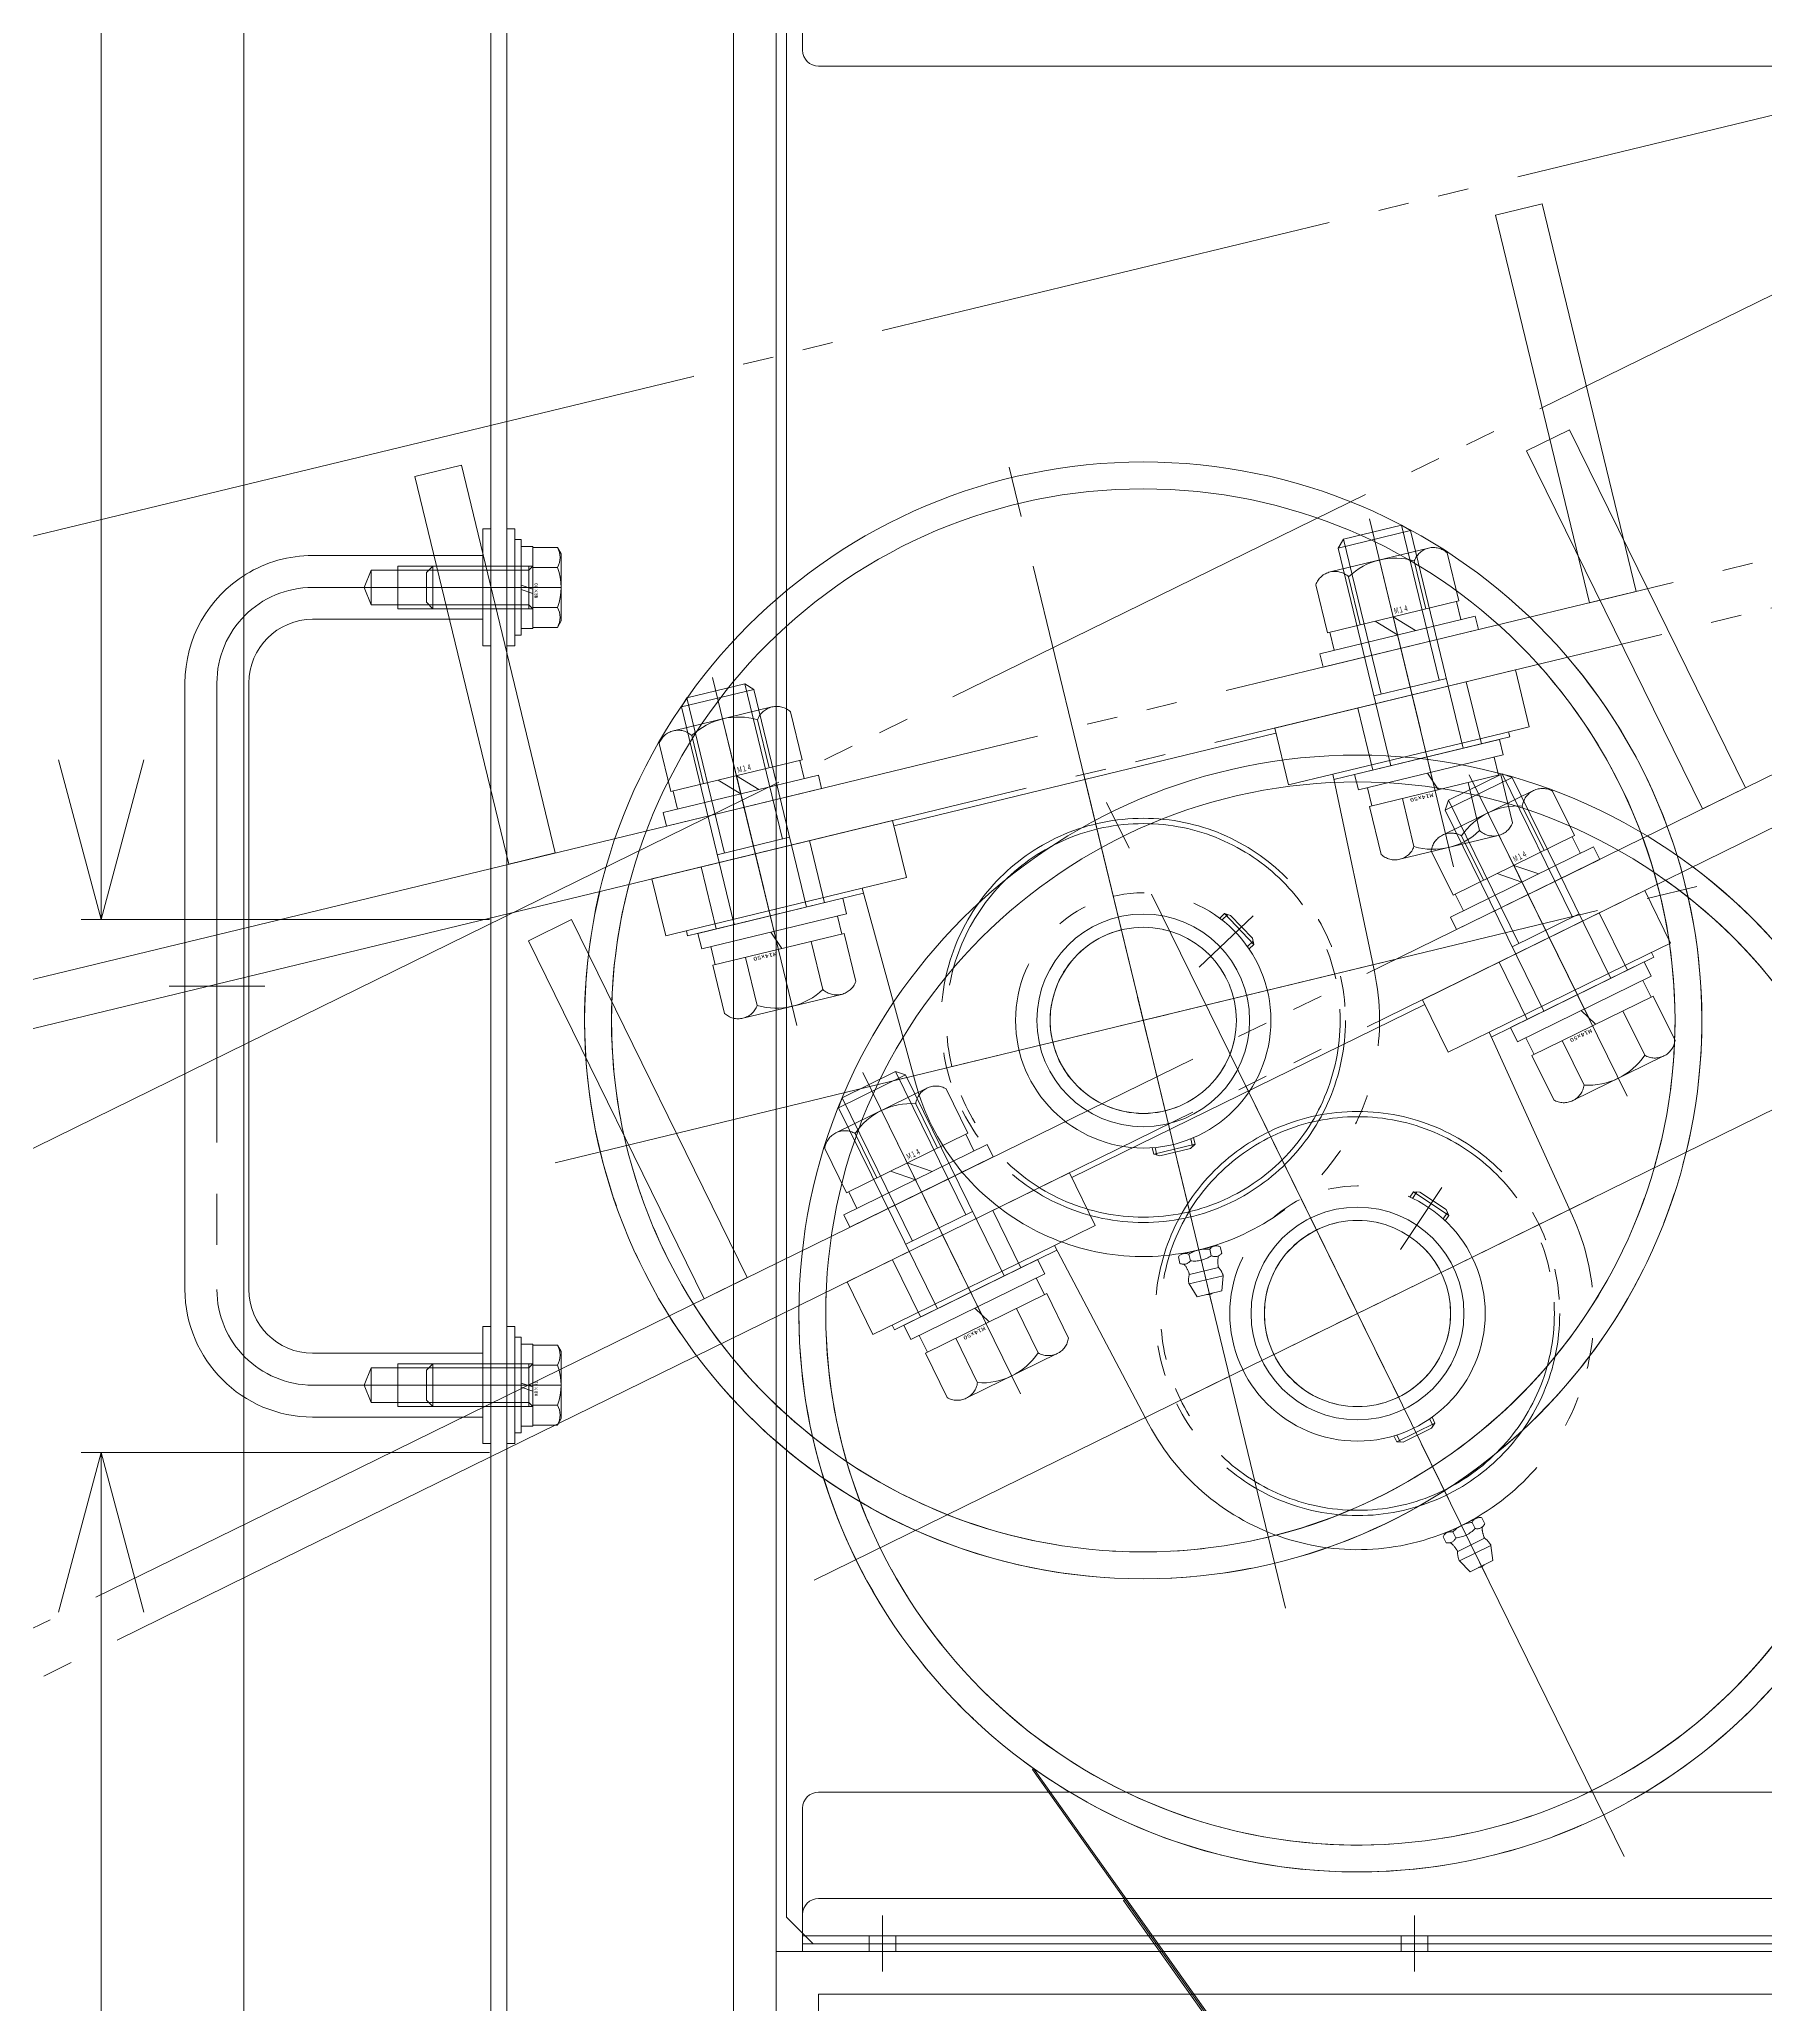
# Model space of a CAD drawing. Units: millimetres at full size. Extents: x -32787 to 32787, y -11878 to 14562.
# Drawn here: x -17026.9 to -16702.4, y 6848.2 to 7217.8 of the extents above; entities that cross this region are included whole.
import ezdxf
from ezdxf.enums import TextEntityAlignment as Align

# ---------------------------------------------------------------- set-up
doc = ezdxf.new("R2010")
doc.units = ezdxf.units.MM
doc.header["$LTSCALE"] = 9.6
doc.linetypes.add('CHAIN2', pattern=[12, 9, -1, 1, -1])
doc.linetypes.add('DOUBLE_CHAIN2', pattern=[12.8, 9, -1, 0.6, -0.6, 0.6, -1])
for name, color, linetype, lineweight in [('0-2_0', 2, 'Continuous', 9), ('0-3_05_CENTER', 2, 'CHAIN2', 9), ('0-4_04_HIDDEN', 7, 'Continuous', 9), ('0-5_10_DRAFT', 1, 'Continuous', 9), ('0-7_01_外形線', 134, 'Continuous', 9), ('0-8_04_中心線', 4, 'CHAIN2', 9), ('0-9_03_かくれ線', 5, 'Continuous', 9), ('0-A_06_PHANTOM', 2, 'DOUBLE_CHAIN2', 9), ('0-E_08_DIM', 3, 'Continuous', 9)]:
    doc.layers.add(name, color=color, linetype=linetype, lineweight=lineweight)
doc.styles.add('ＭＳ ゴシック', font='')
doc.styles.get('ＭＳ ゴシック').set_extended_font_data('MS Gothic')

# ---------------------------------------------------------------- blocks, each defined once
blk = doc.blocks.new('A$C3B8279DF_1_1')
at = {"layer": '0-4_04_HIDDEN'}
for p, q in [((0, 0), (0, -75)), ((0, 0), (75, 0)), ((75, -2), (75, 0)), ((14.5, -6), (71, -6)), ((6, -71), (6, -14.5)), ((2, -75), (0, -75))]:
    blk.add_line(p, q, dxfattribs=at)
for centre, radius, start, end in [((71, -2), 4, 270, 0), ((14.5, -14.5), 8.5, 90, 180), ((2, -71), 4, 270, 0)]:
    blk.add_arc(centre, radius, start, end, dxfattribs=at)
blk = doc.blocks.new('A$C1FC96EE0_1_1_1')
at = {"layer": '0-3_05_CENTER'}
for p, q in [((-29.32, 393.5), (-51.714, 393.5)), ((-29.32, 266.5), (-51.714, 266.5))]:
    blk.add_line(p, q, dxfattribs=at)
at = {"layer": '0-4_04_HIDDEN'}
for p, q in [((-45, 538.695), (-45, 427.502)), ((-36, 534.319), (-36, 423.127)), ((45, 494.938), (45, 383.745))]:
    blk.add_line(p, q, dxfattribs=at)
blk.add_lwpolyline([(-36, 439), (39, 439), (39, 430), (-36, 430)], close=True, dxfattribs=at)
at = {"layer": '0-5_10_DRAFT'}
for p, q in [((-92.6, 325.533), (-92.6, 334.467)), ((-97.067, 330), (-88.133, 330))]:
    blk.add_line(p, q, dxfattribs=at)
at = {"layer": '0-A_06_PHANTOM', "color": 7}
for p, q in [((-36, 935), (-36, 534.319)), ((-36, 423.127), (-36, -15))]:
    blk.add_line(p, q, dxfattribs=at)
for points in [[(45, 494.938), (45, 930), (40, 935), (-45, 935), (-45, 538.695)], [(-45, 427.502), (-45, -15), (15, -15), (45, 15), (45, 383.745)]]:
    blk.add_lwpolyline(points, dxfattribs=at)
blk.add_lwpolyline([(-36, 221), (39, 221), (39, 230), (-36, 230)], close=True, dxfattribs=at)
at = {"layer": '0-4_04_HIDDEN', "rotation": 90}
blk.add_blockref('A$C3B8279DF_1_1', (-40, 115), dxfattribs=at)
blk = doc.blocks.new('MUCP207a_1')
at = {"layer": '0-3_05_CENTER'}
for p, q in [((0, 0), (0, 102.469)), ((-49.422, 47.6), (49.422, 47.6)), ((-24.682, 33.35), (-12.557, 40.35)), ((-63.5, 17), (-63.5, -5)), ((63.5, 17), (63.5, -5))]:
    blk.add_line(p, q, dxfattribs=at)
at = {"layer": '0-4_04_HIDDEN', "color": 2}
for p, q in [((-74, 12), (-74, 0)), ((-53, 12), (-53, 0)), ((53, 12), (53, 0)), ((74, 12), (74, 0))]:
    blk.add_line(p, q, dxfattribs=at)
at = {"layer": '0-A_06_PHANTOM'}
for p, q in [((-3.3, 97.8), (-2.4, 100.5)), ((-2.4, 100.5), (2.4, 100.5)), ((3.3, 97.8), (2.4, 100.5)), ((-3.3, 97.8), (3.3, 97.8)), ((-4.041, 92.37), (-4.041, 93.63)), ((-2.8, 96.054), (2.8, 96.054)), ((-2.021, 93.63), (-2.021, 92.37)), ((2.021, 93.63), (2.021, 92.37)), ((4.041, 93.63), (4.041, 92.37)), ((3.031, 92), (-3.031, 92)), ((4, 72.5), (-4, 72.5)), ((-3.45, 71.351), (-3.45, 72.818)), ((2.961, 73.1), (-2.961, 73.1)), ((4, 72.5), (2.961, 73.1)), ((3.45, 71.351), (3.45, 72.818)), ((4, 71.264), (4, 72.5)), ((-45.5, 11), (-44.381, 48.91)), ((45.5, 11), (44.381, 48.91)), ((-22.294, 38.712), (-23.564, 37.979)), ((-23.564, 38.614), (-23.564, 37.414)), ((-23.564, 37.414), (-20.603, 32.286)), ((-19.564, 31.686), (-20.603, 32.286)), ((-18.844, 32.737), (-20.114, 32.003)), ((-18.494, 32.304), (-19.564, 31.686)), ((-79.5, 12), (-45.47, 12)), ((-79.5, 11), (-79.5, 12)), ((45.47, 12), (79.5, 12)), ((79.5, 11), (79.5, 12)), ((-83.5, 11), (-83.5, 0)), ((-83.5, 11), (-78.5, 11)), ((-78.5, 11), (-45.5, 11)), ((-45.5, 11), (-36.946, 11)), ((-36.946, 0), (-36.946, 11)), ((36.946, 11), (45.5, 11)), ((36.946, 11), (36.946, 0)), ((45.5, 11), (78.5, 11)), ((78.5, 11), (83.5, 11)), ((83.5, 0), (83.5, 11)), ((-83.5, 0), (-36.946, 0)), ((-36.946, 1), (36.946, 1)), ((36.946, 0), (83.5, 0))]:
    blk.add_line(p, q, dxfattribs=at)
for points in [[(-4, 71.264), (-4, 72.5), (-2.961, 73.1)], [(-22.494, 39.232), (-23.564, 38.614), (-19.564, 31.686)]]:
    blk.add_lwpolyline(points, dxfattribs=at)
for radius in [38, 37, 24, 17.5]:
    blk.add_circle((0, 47.6), radius, dxfattribs=at)
for centre, radius, start, end in [((0, 99.012), 1.587, 69.55499, 110.44501), ((0, 97.8), 3.3, 180, 208.06161), ((-3.618, 95.871), 0.8, 353.89834, 28.06161), ((3.618, 95.871), 0.8, 151.93839, 186.10166), ((0, 97.8), 3.3, 331.93839, 0), ((-3.031, 92.437), 1.563, 49.73979, 130.26021), ((-8.789, 96.424), 6, 336.17154, 353.89834), ((0, 88.302), 5.698, 69.22909, 110.77091), ((3.031, 92.437), 1.563, 49.73979, 130.26021), ((8.789, 96.424), 6, 186.10166, 203.82846), ((0, 47.6), 44.4, 1.69122, 178.30878), ((-3.031, 93.563), 1.563, 229.73979, 310.26021), ((0, 97.698), 5.698, 249.22909, 290.77091), ((3.031, 93.563), 1.563, 229.73979, 310.26021)]:
    blk.add_arc(centre, radius, start, end, dxfattribs=at)
blk = doc.blocks.new('A$C09CE55E7_1_1_1')
at = {"layer": '0-A_06_PHANTOM', "color": 7, "linetype": 'CHAIN2'}
blk.add_line((0, -46.085), (0, 21.248), dxfattribs=at)
at = {"layer": '0-A_06_PHANTOM', "color": 7}
for p, q in [((-12.7, 15.799), (-12.7, 6.5)), ((-9.525, 17.5), (9.525, 17.5)), ((-6.35, 6.5), (-6.35, 15.799)), ((6.35, 15.799), (6.35, 6.5)), ((12.7, 15.799), (12.7, 6.5)), ((12.7, 6.5), (-12.7, 6.5)), ((-12.25, 3), (-12.25, 6.5)), ((-0.637, 6.5), (0.637, 3)), ((12.25, 6.5), (12.25, 3)), ((-14, 0), (-14, 3)), ((-14, 3), (14, 3)), ((14, 0), (-14, 0)), ((14, 3), (14, 0)), ((7, -13.5), (-7, -13.5)), ((-5.6, -13.5), (-5.6, -43.5)), ((5.6, -13.5), (5.6, -43.5)), ((7, -42.1), (-7, -42.1)), ((5.6, -43.5), (-5.6, -43.5))]:
    blk.add_line(p, q, dxfattribs=at)
for points in [[(-7, 0), (-7, -42.1), (-5.6, -43.5)], [(7, 0), (7, -42.1), (5.6, -43.5)]]:
    blk.add_lwpolyline(points, dxfattribs=at)
for centre, radius, start, end in [((-9.525, 13.687), 3.813, 33.626, 146.374), ((0, 4.8), 12.7, 60, 120), ((9.525, 13.687), 3.813, 33.626, 146.374)]:
    blk.add_arc(centre, radius, start, end, dxfattribs=at)
at = {"layer": '0-5_10_DRAFT', "style": 'ＭＳ ゴシック', "width": 1.5}
blk.add_text('M14x50', height=0.7331, dxfattribs=at).set_placement((0.527, 6.604), align=Align.BOTTOM_LEFT)
blk = doc.blocks.new('M14Nza_1_1_1')
at = {"layer": '0-A_06_PHANTOM', "color": 7}
for p, q in [((-12.7, 15.399), (-12.7, 6.1)), ((-9.525, 17.1), (9.525, 17.1)), ((-6.35, 6.1), (-6.35, 15.399)), ((6.35, 15.399), (6.35, 6.1)), ((12.7, 15.399), (12.7, 6.1)), ((-12.7, 6.1), (12.7, 6.1)), ((-12.25, 2.6), (-12.25, 6.1)), ((-3.5, 6.1), (0, 2.6)), ((0, 6.1), (3.5, 2.6)), ((12.25, 6.1), (12.25, 2.6))]:
    blk.add_line(p, q, dxfattribs=at)
at = {"layer": '0-A_06_PHANTOM', "color": 7, "linetype": 'CHAIN2'}
blk.add_line((0, 0), (0, 17.1), dxfattribs=at)
at = {"layer": '0-A_06_PHANTOM', "color": 7}
blk.add_lwpolyline([(-15, 0), (15, 0), (15, 2.6), (-15, 2.6)], close=True, dxfattribs=at)
for centre, radius, start, end in [((-9.525, 13.287), 3.813, 33.626, 146.374), ((0, 4.4), 12.7, 60, 120), ((9.525, 13.287), 3.813, 33.626, 146.374)]:
    blk.add_arc(centre, radius, start, end, dxfattribs=at)
at = {"layer": '0-5_10_DRAFT', "style": 'ＭＳ ゴシック', "width": 0.6}
blk.add_text('Ｍ１４', height=1.1, dxfattribs=at).set_placement((0.387, 6.204), align=Align.BOTTOM_LEFT)
blk = doc.blocks.new('A$C6DCD7F69_1_1_1')
at = {"layer": '0-3_05_CENTER'}
for p, q in [((0, 113.744), (0, -113.744)), ((113.744, 0), (-113.744, 0))]:
    blk.add_line(p, q, dxfattribs=at)
at = {"layer": '0-4_04_HIDDEN'}
for radius in [105, 99.95, 20, 17.5]:
    blk.add_circle((0, 0), radius, dxfattribs=at)
blk = doc.blocks.new('A$C6A3B1DDC_1_1_1')
at = {"layer": '0-A_06_PHANTOM', "color": 7}
for radius, start, end in [(105, 243.0422, 116.9578), (99.95, 241.56, 118.44)]:
    blk.add_arc((72.6, 300), radius, start, end, dxfattribs=at)
at = {"layer": '0-4_04_HIDDEN'}
blk.add_blockref('A$C6DCD7F69_1_1_1', (72.6, 300), dxfattribs=at)
at = {"layer": '0-A_06_PHANTOM', "xscale": -1}
blk.add_blockref('A$C1FC96EE0_1_1_1', (-20, -30), dxfattribs=at)
for name, p, rotation in [('MUCP207a_1', (25, 300), 270), ('A$C09CE55E7_1_1_1', (37, 363.5), 270), ('M14Nza_1_1_1', (16, 363.5), 90), ('M14Nza_1_1_1', (16, 236.5), 90), ('A$C09CE55E7_1_1_1', (37, 236.5), 270)]:
    blk.add_blockref(name, p, dxfattribs=dict(at, rotation=rotation))
blk = doc.blocks.new('A$C616C122A_1_1')
at = {"layer": '0-2_0', "xscale": -1, "rotation": 26.14534}
blk.add_blockref('A$C6A3B1DDC_1_1_1', (-62.665, -6.61), dxfattribs=at)
at = {"layer": '0-A_06_PHANTOM', "xscale": -1, "rotation": 13.60595}
blk.add_blockref('A$C6A3B1DDC_1_1_1', (-63.779, -3.529), dxfattribs=at)
blk = doc.blocks.new('A$C32DA1F60_1_1_1')
at = {"layer": '0-4_04_HIDDEN'}
blk.add_lwpolyline([(-0.3, -50), (0, -50), (0, 100), (-0.3, 100)], close=True, dxfattribs=at)
at = {"layer": '0-5_10_DRAFT'}
for p, q in [((0, 2.5), (-0.3, 2.5)), ((0, 0), (-0.3, 0)), ((0, -2.5), (-0.3, -2.5))]:
    blk.add_line(p, q, dxfattribs=at)
blk = doc.blocks.new('A$C35C9035B_1_1_1')
at = {"layer": '0-3_05_CENTER'}
blk.add_line((-2.584, 0), (4.668, 0), dxfattribs=at)
at = {"layer": '0-4_04_HIDDEN'}
blk.add_lwpolyline([(2, 40), (0, 40), (0, -50), (2, -50)], close=True, dxfattribs=at)
blk = doc.blocks.new('A$C186E791B_1_1_1')
at = {"layer": '0-3_05_CENTER'}
for p, q in [((24.073, 30), (10.922, 30)), ((0, -24.073), (0, 24.073)), ((24.073, 0), (-24.073, 0))]:
    blk.add_line(p, q, dxfattribs=at)
at = {"layer": '0-4_04_HIDDEN'}
blk.add_lwpolyline([(15, -15), (20, -15), (20, 45), (15, 45)], close=True, dxfattribs=at)
blk.add_circle((0, 0), 15, dxfattribs=at)
at = {"layer": '0-4_04_HIDDEN', "color": 3}
for start, end in [(90, 103.55517), (256.42792, 270)]:
    blk.add_arc((15, -0.002), 7.036, start, end, dxfattribs=at)
blk = doc.blocks.new('A$C1E9F6952_1_1')
at = {"layer": '0-4_04_HIDDEN'}
blk.add_lwpolyline([(0.3, -50), (0, -50), (0, 70), (0.3, 70)], close=True, dxfattribs=at)
at = {"layer": '0-5_10_DRAFT'}
for p, q in [((0, 2.5), (0.3, 2.5)), ((0, 0), (0.3, 0)), ((0, -2.5), (0.3, -2.5))]:
    blk.add_line(p, q, dxfattribs=at)
blk = doc.blocks.new('A$C46CB4146_1_1_1')
at = {"layer": '0-4_04_HIDDEN'}
for p, q in [((-7.506, 8.7), (7.506, 8.7)), ((-7.506, 3.2), (-7.506, 8.7)), ((-3.753, 3.2), (-3.753, 8.7)), ((3.753, 3.2), (3.753, 8.7)), ((7.506, 3.2), (7.506, 8.7)), ((-9, 1.2), (9, 1.2)), ((-9, 1.2), (-9, 0)), ((-9, 0), (9, 0)), ((-7.7, 3.2), (-7.7, 1.2)), ((7.7, 3.2), (-7.7, 3.2)), ((-4, -21.8), (-4, 0)), ((-3.323, -21.8), (-3.323, 0)), ((0, 1.2), (-2, 3.2)), ((0, 3.2), (2, 1.2)), ((3.323, -21.8), (3.323, 0)), ((4, -21.8), (4, 0)), ((7.7, 1.2), (7.7, 3.2)), ((9, 0), (9, 1.2)), ((-4, -21.8), (4, -21.8))]:
    blk.add_line(p, q, dxfattribs=at)
at = {"layer": '0-4_04_HIDDEN', "linetype": 'CHAIN2'}
blk.add_line((0, -23.3), (0, 10.2), dxfattribs=at)
at = {"layer": '0-5_10_DRAFT', "style": 'ＭＳ ゴシック', "width": 1.8}
blk.add_text('BT-M8x25L,SW,PW', height=0.2199, dxfattribs=at).set_placement((2.973, 8.358), align=Align.BOTTOM_LEFT)
blk = doc.blocks.new('M8Nza_1_1_1')
at = {"layer": '0-4_04_HIDDEN'}
for p, q in [((-7.5, 8.695), (-7.5, 3.2)), ((5.625, 9.7), (-5.625, 9.7)), ((-3.75, 3.2), (-3.75, 8.695)), ((3.75, 8.695), (3.75, 3.2)), ((7.5, 3.2), (7.5, 8.695)), ((-7.7, 3.2), (7.7, 3.2)), ((-7.7, 3.2), (-7.7, 1.2)), ((0, 1.2), (-2, 3.2)), ((0, 3.2), (2, 1.2)), ((7.7, 3.2), (7.7, 1.2))]:
    blk.add_line(p, q, dxfattribs=at)
at = {"layer": '0-4_04_HIDDEN', "linetype": 'CHAIN2'}
blk.add_line((0, 9.7), (0, 0), dxfattribs=at)
at = {"layer": '0-4_04_HIDDEN'}
blk.add_lwpolyline([(-9, 1.2), (9, 1.2), (9, 0), (-9, 0)], close=True, dxfattribs=at)
for centre, radius, start, end in [((-5.625, 7.448), 2.252, 33.626, 146.374), ((0, 2.2), 7.5, 60, 120), ((5.625, 7.448), 2.252, 33.626, 146.374)]:
    blk.add_arc(centre, radius, start, end, dxfattribs=at)
at = {"layer": '0-5_10_DRAFT', "style": 'ＭＳ ゴシック', "width": 1.75}
blk.add_text('M8', height=0.7331, dxfattribs=at).set_placement((0.868, 3.273), align=Align.BOTTOM_LEFT)
blk = doc.blocks.new('A$C65AA1DB4_1_1')
at = {"layer": '0-4_04_HIDDEN', "xscale": -1}
blk.add_blockref('A$C32DA1F60_1_1_1', (20, 30), dxfattribs=at)
at = {"layer": '0-4_04_HIDDEN'}
for name, p in [('A$C1E9F6952_1_1', (20.3, 30)), ('A$C35C9035B_1_1_1', (20.6, 30)), ('A$C186E791B_1_1_1', (0, 0))]:
    blk.add_blockref(name, p, dxfattribs=at)
at = {"layer": '0-4_04_HIDDEN', "xscale": -1}
for name, p, rotation in [('A$C46CB4146_1_1_1', (22.6, 30), 270), ('M8Nza_1_1_1', (15, 30), 90)]:
    blk.add_blockref(name, p, dxfattribs=dict(at, rotation=rotation))
blk = doc.blocks.new('A$C3FC2760D_1_1_1')
at = {"layer": '0-2_0', "color": 134}
for points in [[(-440, 420), (90, 420), (90, 150), (-440, 150)], [(-432, 412), (82, 412), (82, 158), (-432, 158)]]:
    blk.add_lwpolyline(points, close=True, dxfattribs=at)
blk = doc.blocks.new('A$C4A5C64B4_1_1')
at = {"layer": '0-2_0'}
blk.add_blockref('A$C3FC2760D_1_1_1', (-40, -150), dxfattribs=at)
blk = doc.blocks.new('_Open30')
at = {"layer": '0-E_08_DIM'}
blk.add_line((0, 0), (-1, 0), dxfattribs=at)
blk.add_lwpolyline([(-1, 0.2679), (0, 0), (-1, -0.2679)], dxfattribs=at)

msp = doc.modelspace()

# ---------------------------------------------------------------- linework, layer by layer
at = {"layer": '0-7_01_外形線'}
for p, q in [((-16896.461, 6404.196), (-16896.461, 7618.196)), ((-16999.555, 7096.696), (-16999.555, 7023.264)), ((-16880.461, 6868.171), (-16456.461, 6868.171)), ((-16883.461, 6865.171), (-16883.461, 6858.196)), ((-16883.461, 6858.196), (-16453.461, 6858.196))]:
    msp.add_line(p, q, dxfattribs=at)
for points in [[(-16888.461, 6404.196), (-16888.461, 7618.196), (-16978.461, 7618.196), (-16988.461, 7608.196), (-16988.461, 6404.196)], [(-16883.461, 6861.671), (-16886.461, 6864.671), (-16886.461, 7229.671), (-16883.961, 7232.171)]]:
    msp.add_lwpolyline(points, dxfattribs=at)
for centre, radius, start in [((-16975.555, 7096.696), 24, 121.43669), ((-16880.461, 6865.171), 3, 90)]:
    msp.add_arc(centre, radius, start, 180, dxfattribs=at)
at = {"layer": '0-8_04_中心線'}
for p, q in [((-16940.555, 7114.696), (-16975.555, 7114.696)), ((-16928.855, 7114.696), (-16954.155, 7114.696)), ((-16993.555, 7096.696), (-16993.555, 6982.696)), ((-17002.555, 7039.696), (-16984.555, 7039.696)), ((-16975.555, 6964.696), (-16940.555, 6964.696)), ((-16928.855, 6964.696), (-16954.155, 6964.696)), ((-16868.461, 6864.946), (-16868.461, 6854.446)), ((-16768.461, 6864.946), (-16768.461, 6854.446))]:
    msp.add_line(p, q, dxfattribs=at)
for centre, start, end in [((-16975.555, 7096.696), 90, 180), ((-16975.555, 6982.696), 180, 270)]:
    msp.add_arc(centre, 18, start, end, dxfattribs=at)
at = {"layer": '0-9_03_かくれ線'}
for p, q in [((-16883.461, 7249.196), (-16883.461, 7215.696)), ((-16880.461, 7212.696), (-16346.461, 7212.696)), ((-16936.355, 7122.396), (-16936.355, 7115.096)), ((-16936.355, 7122.396), (-16934.155, 7122.396)), ((-16934.155, 7122.396), (-16934.155, 7114.368)), ((-16934.155, 7107.19), (-16934.155, 7122.201)), ((-16934.155, 7122.201), (-16929.551, 7122.201)), ((-16934.155, 7122.201), (-16934.155, 7107.19)), ((-16929.551, 7122.201), (-16928.855, 7120.996)), ((-16943.555, 7120.696), (-16975.555, 7120.696)), ((-16952.955, 7118.696), (-16954.155, 7117.496)), ((-16934.905, 7117.946), (-16953.705, 7117.946)), ((-16952.955, 7118.696), (-16952.955, 7110.696)), ((-16934.155, 7118.696), (-16952.955, 7118.696)), ((-16943.555, 7120.696), (-16943.555, 7108.696)), ((-16934.905, 7110.696), (-16934.905, 7118.696)), ((-16934.905, 7117.946), (-16934.155, 7118.696)), ((-16934.155, 7118.449), (-16929.551, 7118.449)), ((-16928.855, 7120.996), (-16928.855, 7108.396)), ((-16954.155, 7117.496), (-16954.155, 7111.896)), ((-16936.355, 7115.096), (-16934.155, 7114.368)), ((-16936.355, 7114.296), (-16936.355, 7106.996)), ((-16936.355, 7114.296), (-16934.155, 7113.568)), ((-16952.955, 7110.696), (-16954.155, 7111.896)), ((-16934.905, 7111.446), (-16953.705, 7111.446)), ((-16934.155, 7110.696), (-16952.955, 7110.696)), ((-16934.905, 7111.446), (-16934.155, 7110.696)), ((-16934.155, 7113.568), (-16934.155, 7106.996)), ((-16934.155, 7110.943), (-16929.551, 7110.943)), ((-16943.555, 7108.696), (-16975.555, 7108.696)), ((-16934.155, 7106.996), (-16936.355, 7106.996)), ((-16934.155, 7107.19), (-16929.551, 7107.19)), ((-16929.551, 7107.19), (-16928.855, 7108.396)), ((-16987.555, 7096.696), (-16987.555, 6982.696)), ((-16999.555, 6982.696), (-16999.555, 7023.264)), ((-16943.555, 6970.696), (-16975.555, 6970.696)), ((-16943.555, 6958.696), (-16943.555, 6970.696)), ((-16936.355, 6972.396), (-16936.355, 6965.096)), ((-16936.355, 6972.396), (-16934.155, 6972.396)), ((-16934.155, 6972.396), (-16934.155, 6964.368)), ((-16934.155, 6957.19), (-16934.155, 6972.201)), ((-16934.155, 6972.201), (-16929.551, 6972.201)), ((-16934.155, 6972.201), (-16934.155, 6957.19)), ((-16929.551, 6972.201), (-16928.855, 6970.996)), ((-16928.855, 6970.996), (-16928.855, 6958.396)), ((-16952.955, 6968.696), (-16954.155, 6967.496)), ((-16954.155, 6967.496), (-16954.155, 6961.896)), ((-16934.905, 6967.946), (-16953.705, 6967.946)), ((-16952.955, 6968.696), (-16952.955, 6960.696)), ((-16934.155, 6968.696), (-16952.955, 6968.696)), ((-16934.905, 6960.696), (-16934.905, 6968.696)), ((-16934.905, 6967.946), (-16934.155, 6968.696)), ((-16934.155, 6968.449), (-16929.551, 6968.449)), ((-16936.355, 6965.096), (-16934.155, 6964.368)), ((-16936.355, 6964.296), (-16936.355, 6956.996)), ((-16936.355, 6964.296), (-16934.155, 6963.568)), ((-16934.155, 6963.568), (-16934.155, 6956.996)), ((-16952.955, 6960.696), (-16954.155, 6961.896)), ((-16934.905, 6961.446), (-16953.705, 6961.446)), ((-16934.155, 6960.696), (-16952.955, 6960.696)), ((-16934.905, 6961.446), (-16934.155, 6960.696)), ((-16934.155, 6960.943), (-16929.551, 6960.943)), ((-16943.555, 6958.696), (-16975.555, 6958.696)), ((-16934.155, 6956.996), (-16936.355, 6956.996)), ((-16934.155, 6957.19), (-16929.551, 6957.19)), ((-16929.551, 6957.19), (-16928.855, 6958.396)), ((-16883.461, 6885.171), (-16883.461, 6858.196)), ((-16880.461, 6888.171), (-16456.461, 6888.171)), ((-16883.461, 6861.171), (-16453.461, 6861.171)), ((-16883.461, 6859.671), (-16453.461, 6859.671)), ((-16870.961, 6861.196), (-16870.961, 6858.196)), ((-16865.961, 6861.196), (-16865.961, 6858.196)), ((-16770.961, 6861.196), (-16770.961, 6858.196)), ((-16765.961, 6861.196), (-16765.961, 6858.196))]:
    msp.add_line(p, q, dxfattribs=at)
for points in [[(-16939.055, 6589.696), (-16942.055, 6589.696), (-16942.055, 7314.696), (-16939.055, 7314.696)], [(-16942.055, 7125.696), (-16942.055, 7103.696), (-16943.555, 7103.696), (-16943.555, 7125.696)], [(-16937.555, 7125.696), (-16937.555, 7103.696), (-16939.055, 7103.696), (-16939.055, 7125.696)], [(-16937.555, 7105.696), (-16937.555, 7123.696), (-16936.355, 7123.696), (-16936.355, 7105.696)], [(-16942.055, 6975.696), (-16942.055, 6953.696), (-16943.555, 6953.696), (-16943.555, 6975.696)], [(-16937.555, 6975.696), (-16937.555, 6953.696), (-16939.055, 6953.696), (-16939.055, 6975.696)], [(-16937.555, 6955.696), (-16937.555, 6973.696), (-16936.355, 6973.696), (-16936.355, 6955.696)]]:
    msp.add_lwpolyline(points, close=True, dxfattribs=at)
for points in [[(-16964.555, 7111.446), (-16965.901, 7114.696), (-16964.555, 7117.946)], [(-16943.555, 7111.446), (-16964.555, 7111.446), (-16964.555, 7117.946), (-16943.555, 7117.946)], [(-16943.555, 7110.696), (-16959.555, 7110.696), (-16959.555, 7118.696), (-16943.555, 7118.696)], [(-16964.555, 6967.946), (-16965.901, 6964.696), (-16964.555, 6961.446)], [(-16943.555, 6967.946), (-16964.555, 6967.946), (-16964.555, 6961.446), (-16943.555, 6961.446)], [(-16943.555, 6968.696), (-16959.555, 6968.696), (-16959.555, 6960.696), (-16943.555, 6960.696)], [(-16455.461, 6868), (-16455.461, 6864.671), (-16460.461, 6859.671), (-16881.461, 6859.671), (-16883.461, 6861.671)]]:
    msp.add_lwpolyline(points, dxfattribs=at)
for centre, radius, start, end in [((-16880.461, 7215.696), 3, 180, 270), ((-16932.801, 7120.325), 3.753, 330.00001, 29.99999), ((-16975.555, 7096.696), 24, 90, 121.50447), ((-16939.32, 7114.696), 10.465, 338.98558, 21.01442), ((-16932.801, 7109.067), 3.753, 330.00001, 29.99999), ((-16975.555, 7096.696), 12, 90, 180), ((-16975.555, 6982.696), 24, 180, 270), ((-16975.555, 6982.696), 12, 180, 270), ((-16932.801, 6970.325), 3.753, 330.00001, 29.99999), ((-16939.32, 6964.696), 10.465, 338.98558, 21.01442), ((-16932.801, 6959.067), 3.753, 330.00001, 29.99999), ((-16880.461, 6885.171), 3, 90, 180)]:
    msp.add_arc(centre, radius, start, end, dxfattribs=at)
at = {"layer": '0-E_08_DIM'}
for p, q in [((-17015.293, 7588.196), (-17015.293, 7082.267)), ((-16942.346, 7052.267), (-17019.043, 7052.267)), ((-16942.346, 6952.008), (-17019.043, 6952.008)), ((-17015.293, 6922.008), (-17015.293, 6618.196)), ((-16888.461, 6856.321), (-16888.461, 6400.669))]:
    msp.add_line(p, q, dxfattribs=at)

# ---------------------------------------------------------------- block references
at = {"layer": '0-2_0', "rotation": 90}
msp.add_blockref('A$C616C122A_1_1', (-16548.461, 7238.196), dxfattribs=at)
at = {"layer": '0-2_0', "xscale": -1}
msp.add_blockref('A$C4A5C64B4_1_1', (-16838.461, 6588.196), dxfattribs=at)
at = {"layer": '0-4_04_HIDDEN', "xscale": -1, "rotation": 35.37938}
msp.add_blockref('A$C65AA1DB4_1_1', (-16748.461, 6798.196), dxfattribs=at)
at = {"layer": '0-E_08_DIM', "xscale": 30, "yscale": 30}
for p, rotation in [((-17015.293, 7052.267), 270), ((-17015.293, 6952.008), 90)]:
    msp.add_blockref('_Open30', p, dxfattribs=dict(at, rotation=rotation))

# ---------------------------------------------------------------- texts
at = {"layer": '0-9_03_かくれ線', "style": 'ＭＳ ゴシック', "width": 0.8}
for p in [(-16932.955, 7112.633), (-16932.955, 6962.633)]:
    msp.add_text('M8×20', height=0.7331, rotation=90, dxfattribs=at).set_placement(p, align=Align.BOTTOM_LEFT)

doc.saveas('drawing.dxf')
